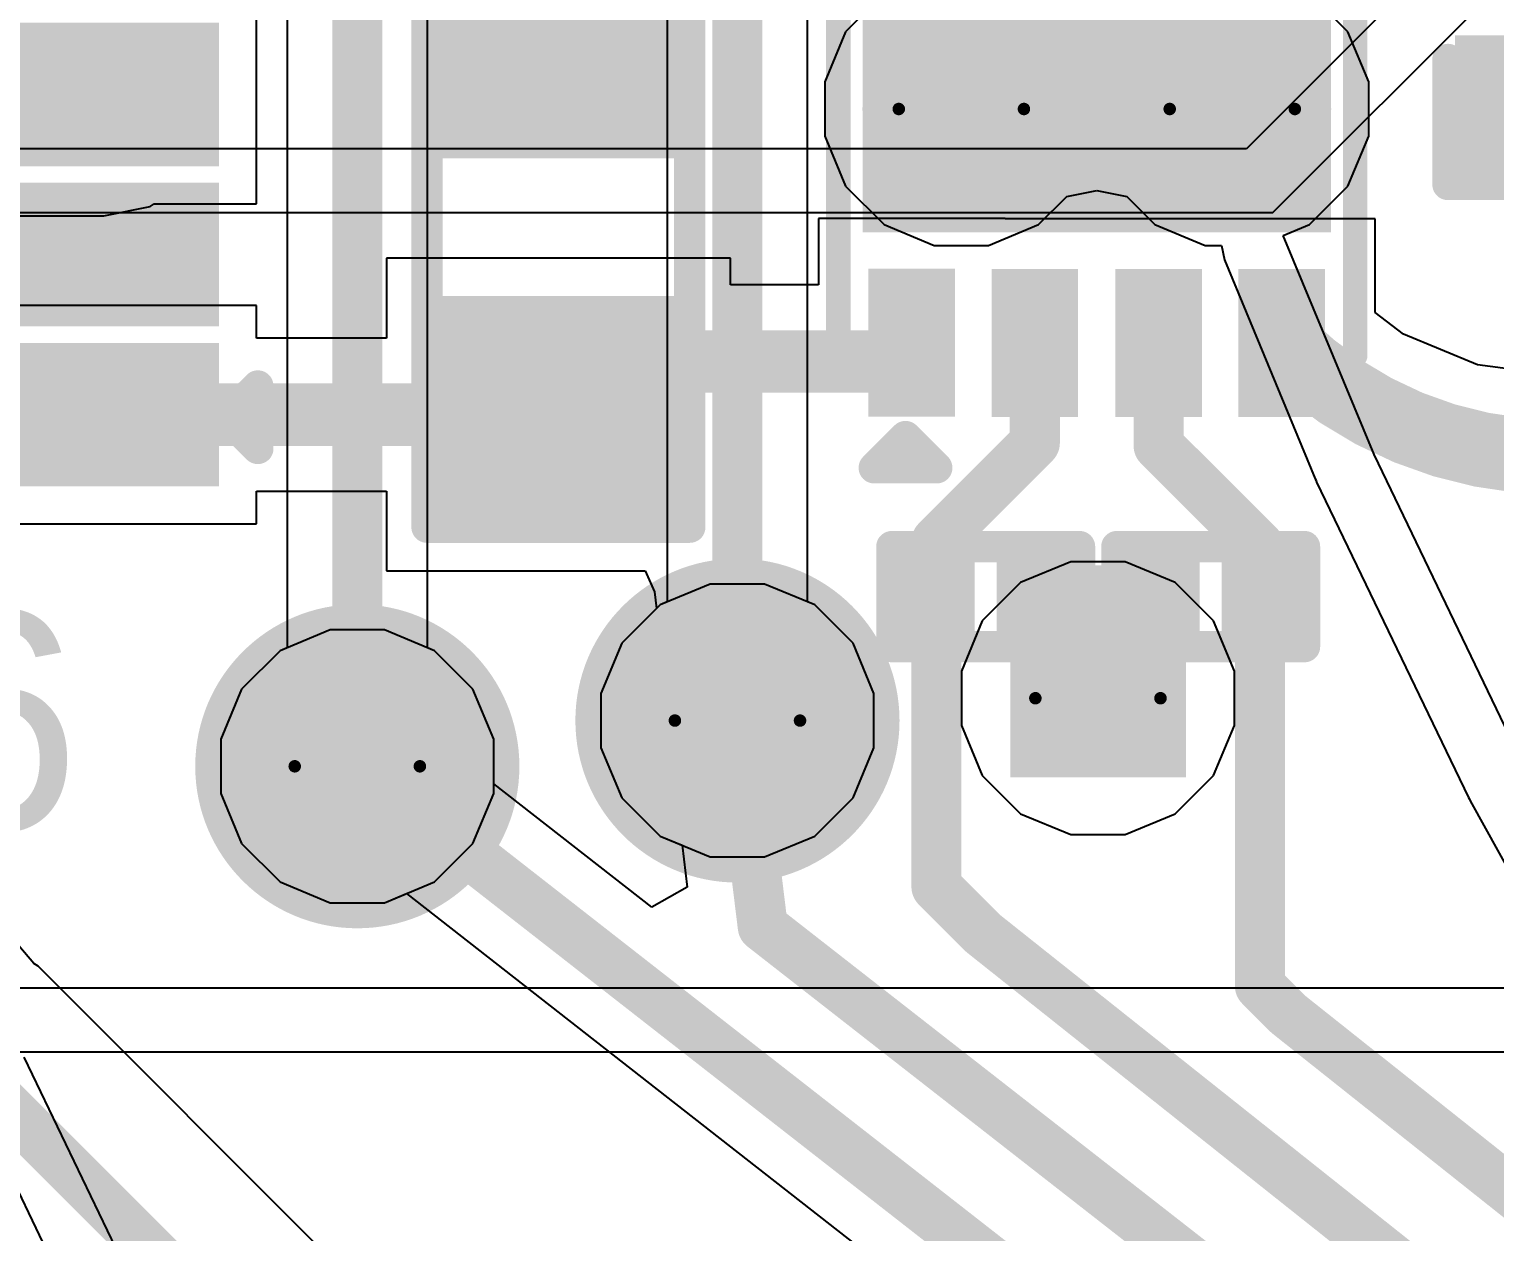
# Model space of a CAD drawing. Header units: inches. Extents: x -30 to 282, y -86 to 78.
# Drawn here: x -18.51 to -12.56, y -58.77 to -53.89 of the extents above; entities that cross this region are included whole.
import ezdxf

# ---------------------------------------------------------------- set-up
doc = ezdxf.new("R2010")
doc.units = ezdxf.units.IN
for name, color, linetype in [('Board Outline', 216, 'Continuous'), ('Bottom Layer', 5, 'Continuous'), ('Bottom Solder', 6, 'Continuous'), ('Drill Drawing', 1, 'Continuous'), ('GND 01', 76, 'Continuous'), ('GND 02', 16, 'Continuous'), ('Pad Holes', 156, 'Continuous'), ('PWR', 156, 'Continuous'), ('SIG 01', 90, 'Continuous'), ('Top Layer', 1, 'Continuous'), ('Top Overlay', 2, 'Continuous'), ('Top Paste', 8, 'Continuous'), ('Top Solder', 216, 'Continuous'), ('Via Holes', 16, 'Continuous')]:
    doc.layers.add(name, color=color, linetype=linetype)
doc.styles.add('Arial', font='', dxfattribs={"height": 0.2})
doc.styles.get('Arial').set_extended_font_data('Arial')

# ---------------------------------------------------------------- blocks, each defined once
blk = doc.blocks.new('SC_70_5_82')
at = {"layer": 'Top Layer'}
for points in [[(-1.3149961, 0.8400034000000001), (-0.58499502, 0.8400034000000001), (-0.58499502, 0.4600041599999999), (-1.3149961, 0.4600041599999999)], [(0.5850051799999999, 0.8400034000000001), (1.31500626, 0.8400034000000001), (1.31500626, 0.4600041599999999), (0.5850051799999999, 0.4600041599999999)], [(-1.31500626, 0.18999962), (-0.5850051799999999, 0.18999962), (-0.5850051799999999, -0.18999962), (-1.31500626, -0.18999962)], [(-1.3149961, -0.45999654), (-0.58499502, -0.45999654), (-0.58499502, -0.83999578), (-1.3149961, -0.83999578)], [(0.5850051799999999, -0.45999654), (1.31500626, -0.45999654), (1.31500626, -0.83999578), (0.5850051799999999, -0.83999578)]]:
    blk.add_hatch(color=1, dxfattribs=at).paths.add_polyline_path(points)
at = {"layer": 'Top Paste'}
for points in [[(-1.3149961, 0.8400034000000001), (-0.58499502, 0.8400034000000001), (-0.58499502, 0.4600041599999999), (-1.3149961, 0.4600041599999999)], [(0.5850051799999999, 0.8400034000000001), (1.31500626, 0.8400034000000001), (1.31500626, 0.4600041599999999), (0.5850051799999999, 0.4600041599999999)], [(-1.31500626, 0.18999962), (-0.5850051799999999, 0.18999962), (-0.5850051799999999, -0.18999962), (-1.31500626, -0.18999962)], [(-1.3149961, -0.45999654), (-0.58499502, -0.45999654), (-0.58499502, -0.83999578), (-1.3149961, -0.83999578)], [(0.5850051799999999, -0.45999654), (1.31500626, -0.45999654), (1.31500626, -0.83999578), (0.5850051799999999, -0.83999578)]]:
    blk.add_hatch(color=8, dxfattribs=at).paths.add_polyline_path(points)
at = {"layer": 'Top Solder'}
for points in [[(-1.4165961, 0.9416034), (-0.48339502, 0.9416034), (-0.48339502, 0.35840416), (-1.4165961, 0.35840416)], [(0.4834051799999999, 0.9416034), (1.41660626, 0.9416034), (1.41660626, 0.35840416), (0.4834051799999999, 0.35840416)], [(-1.41660626, 0.29159962), (-0.4834051799999999, 0.29159962), (-0.4834051799999999, -0.29159962), (-1.41660626, -0.29159962)], [(-1.4165961, -0.35839654), (-0.48339502, -0.35839654), (-0.48339502, -0.9415957799999999), (-1.4165961, -0.9415957799999999)], [(0.4834051799999999, -0.35839654), (1.41660626, -0.35839654), (1.41660626, -0.9415957799999999), (0.4834051799999999, -0.9415957799999999)]]:
    blk.add_hatch(color=216, dxfattribs=at).paths.add_polyline_path(points)
at = {"layer": 'Top Overlay', "const_width": 0.127}
for points in [[(0.4571999999999999, 1.0414), (-0.4571949199999999, 1.0414)], [(-1.44779746, 0.66040254), (-1.57479746, 0.78739746)], [(-1.57479746, 0.78739746), (-1.57479746, 0.53340762)], [(-1.44779746, 0.66040254), (-1.57479746, 0.53340762)], [(0.4571999999999999, -1.04139492), (-0.4571974599999999, -1.04139746)]]:
    blk.add_lwpolyline(points, dxfattribs=at)
at = {"layer": 'Top Overlay', "const_width": 0.0635}
for points in [[(-0.48894492, 1.0414, 1), (-0.4254449199999999, 1.0414, 1)], [(0.42545, 1.0414, 1), (0.4889499999999999, 1.0414, 1)], [(-1.60654746, 0.78739746, 1), (-1.54304746, 0.78739746, 1)], [(-1.60654746, 0.78739746, 1), (-1.54304746, 0.78739746, 1)], [(-1.47954746, 0.66040254, 1), (-1.41604746, 0.66040254, 1)], [(-1.47954746, 0.66040254, 1), (-1.41604746, 0.66040254, 1)], [(-1.60654746, 0.53340762, 1), (-1.54304746, 0.53340762, 1)], [(-1.60654746, 0.53340762, 1), (-1.54304746, 0.53340762, 1)], [(-0.48894746, -1.04139746, 1), (-0.42544746, -1.04139746, 1)], [(0.42545, -1.04139492, 1), (0.4889499999999999, -1.04139492, 1)]]:
    blk.add_lwpolyline(points, format="xyb", close=True, dxfattribs=at)
blk = doc.blocks.new('WSON_8_2_2__85')
at = {"layer": 'Bottom Solder'}
h = blk.add_hatch(color=6, dxfattribs=at)
edge = h.paths.add_edge_path()
edge.add_arc((-2.54e-06, 0.5499989), 0.1016, 0, 360)
h = blk.add_hatch(color=6, dxfattribs=at)
edge = h.paths.add_edge_path()
edge.add_arc((-2.54e-06, -0.5499989), 0.1016, 0, 360)
at = {"layer": 'Pad Holes'}
h = blk.add_hatch(color=7, dxfattribs=at)
edge = h.paths.add_edge_path()
edge.add_arc((-2.54e-06, 0.5499989), 0.1499997, 0, 360)
h = blk.add_hatch(color=7, dxfattribs=at)
edge = h.paths.add_edge_path()
edge.add_arc((-2.54e-06, -0.5499989), 0.1499997, 0, 360)
at = {"layer": 'PWR'}
h = blk.add_hatch(color=156, dxfattribs=at)
edge = h.paths.add_edge_path()
edge.add_arc((-2.54e-06, 0.5499989), 0.2999994, 0, 360)
h = blk.add_hatch(color=156, dxfattribs=at)
edge = h.paths.add_edge_path()
edge.add_arc((-2.54e-06, -0.5499989), 0.2999994, 0, 360)
at = {"layer": 'SIG 01'}
h = blk.add_hatch(color=90, dxfattribs=at)
edge = h.paths.add_edge_path()
edge.add_arc((-2.54e-06, 0.5499989), 0.2999994, 0, 360)
h = blk.add_hatch(color=90, dxfattribs=at)
edge = h.paths.add_edge_path()
edge.add_arc((-2.54e-06, -0.5499989), 0.2999994, 0, 360)
at = {"layer": 'Top Layer'}
for points in [[(0.4499990999999999, -0.8999982), (-0.4499991, -0.8999982), (-0.4499990999999999, 0.8999982), (0.4499991, 0.8999982)], [(-0.6993636, 0.87621364), (-0.6993636, 0.62620144), (-1.1993626, 0.62620144), (-1.1993626, 0.87621364)], [(0.70063614, 0.6254369), (0.70063614, 0.8754490999999999), (1.20063514, 0.8754490999999999), (1.20063514, 0.6254369)], [(-0.7006336, 0.37659056), (-0.7006336, 0.12657836), (-1.2006326, 0.12657836), (-1.2006326, 0.37659056)], [(0.70063106, 0.1258189), (0.70063106, 0.3758311), (1.20063006, 0.3758311), (1.20063006, 0.1258189)], [(-0.7003796, -0.1258189), (-0.7003796, -0.3758311), (-1.2003786, -0.3758311), (-1.2003786, -0.1258189)], [(0.70063614, -0.3737991), (0.70063614, -0.1237869), (1.20063514, -0.1237869), (1.20063514, -0.3737991)], [(-0.7006336, -0.62594744), (-0.7006336, -0.8759596399999999), (-1.2006326, -0.8759596399999999), (-1.2006326, -0.62594744)], [(0.70063106, -0.8762110999999999), (0.70063106, -0.6261988999999999), (1.20063006, -0.6261988999999999), (1.20063006, -0.8762110999999999)]]:
    blk.add_hatch(color=1, dxfattribs=at).paths.add_polyline_path(points)
h = blk.add_hatch(color=1, dxfattribs=at)
edge = h.paths.add_edge_path()
edge.add_arc((-2.54e-06, 0.5499989), 0.2999994, 0, 360)
h = blk.add_hatch(color=1, dxfattribs=at)
edge = h.paths.add_edge_path()
edge.add_arc((-2.54e-06, -0.5499989), 0.2999994, 0, 360)
at = {"layer": 'Top Paste'}
for points in [[(0.4499990999999999, -0.8999982), (-0.4499991, -0.8999982), (-0.4499990999999999, 0.8999982), (0.4499991, 0.8999982)], [(-0.6993636, 0.87621364), (-0.6993636, 0.62620144), (-1.1993626, 0.62620144), (-1.1993626, 0.87621364)], [(0.70063614, 0.6254369), (0.70063614, 0.8754490999999999), (1.20063514, 0.8754490999999999), (1.20063514, 0.6254369)], [(-0.7006336, 0.37659056), (-0.7006336, 0.12657836), (-1.2006326, 0.12657836), (-1.2006326, 0.37659056)], [(0.70063106, 0.1258189), (0.70063106, 0.3758311), (1.20063006, 0.3758311), (1.20063006, 0.1258189)], [(-0.7003796, -0.1258189), (-0.7003796, -0.3758311), (-1.2003786, -0.3758311), (-1.2003786, -0.1258189)], [(0.70063614, -0.3737991), (0.70063614, -0.1237869), (1.20063514, -0.1237869), (1.20063514, -0.3737991)], [(-0.7006336, -0.62594744), (-0.7006336, -0.8759596399999999), (-1.2006326, -0.8759596399999999), (-1.2006326, -0.62594744)], [(0.70063106, -0.8762110999999999), (0.70063106, -0.6261988999999999), (1.20063006, -0.6261988999999999), (1.20063006, -0.8762110999999999)]]:
    blk.add_hatch(color=8, dxfattribs=at).paths.add_polyline_path(points)
at = {"layer": 'Top Solder'}
for points in [[(-0.6485636, 0.9270136399999999), (-0.6485636, 0.5754014399999999), (-1.2501626, 0.5754014399999999), (-1.2501626, 0.9270136399999999)], [(0.5007990999999998, -0.9507981999999999), (-0.5007991, -0.9507981999999999), (-0.5007990999999998, 0.9507981999999999), (0.5007991, 0.9507981999999999)], [(0.6498361399999999, 0.5746369), (0.6498361399999999, 0.9262490999999999), (1.25143514, 0.9262490999999999), (1.25143514, 0.5746369)], [(-0.6498335999999999, 0.4273905599999999), (-0.6498335999999999, 0.07577836), (-1.2514326, 0.07577836), (-1.2514326, 0.4273905599999999)], [(0.6498310599999999, 0.0750189), (0.6498310599999999, 0.4266310999999999), (1.25143006, 0.4266310999999999), (1.25143006, 0.0750189)], [(-0.6495795999999999, -0.0750189), (-0.6495795999999999, -0.4266310999999999), (-1.2511786, -0.4266310999999999), (-1.2511786, -0.0750189)], [(0.6498361399999999, -0.4245991), (0.6498361399999999, -0.0729869), (1.25143514, -0.0729869), (1.25143514, -0.4245991)], [(-0.6498335999999999, -0.57514744), (-0.6498335999999999, -0.92675964), (-1.2514326, -0.92675964), (-1.2514326, -0.57514744)], [(0.6498310599999999, -0.9270111), (0.6498310599999999, -0.5753988999999999), (1.25143006, -0.5753988999999999), (1.25143006, -0.9270111)]]:
    blk.add_hatch(color=216, dxfattribs=at).paths.add_polyline_path(points)
h = blk.add_hatch(color=216, dxfattribs=at)
edge = h.paths.add_edge_path()
edge.add_arc((-2.54e-06, 0.5499989), 0.4015993999999999, 0, 360)
h = blk.add_hatch(color=216, dxfattribs=at)
edge = h.paths.add_edge_path()
edge.add_arc((-2.54e-06, -0.5499989), 0.4015993999999999, 0, 360)
at = {"layer": 'Top Overlay'}
for points, const_width in [([(-0.9996804999999999, 1.0491724), (1.00031296, 1.0491724)], 0.0999998), ([(-1.45736564, 0.9036126199999999), (-1.33036818, 0.7766024599999999)], 0.127), ([(-1.45736564, 0.9036126199999999), (-1.45736564, 0.64960754)], 0.127), ([(-1.33036818, 0.7766024599999999), (-1.45736564, 0.64960754)], 0.127), ([(0.9990429599999998, -1.04891586), (-1.0009505, -1.04892348)], 0.0999998)]:
    blk.add_lwpolyline(points, dxfattribs=dict(at, const_width=const_width))
for points, const_width in [([(-1.02467918, 1.0491724, 1), (-0.9746818199999999, 1.0491724, 1)], 0.0499999), ([(0.97531428, 1.0491724, 1), (1.02531164, 1.0491724, 1)], 0.0499999), ([(-1.48911564, 0.9036126199999999, 1), (-1.42561564, 0.9036126199999999, 1)], 0.0635), ([(-1.48911564, 0.9036126199999999, 1), (-1.42561564, 0.9036126199999999, 1)], 0.0635), ([(-1.36211818, 0.7766024599999999, 1), (-1.29861818, 0.7766024599999999, 1)], 0.0635), ([(-1.36211818, 0.7766024599999999, 1), (-1.29861818, 0.7766024599999999, 1)], 0.0635), ([(-1.48911564, 0.64960754, 1), (-1.42561564, 0.64960754, 1)], 0.0635), ([(-1.48911564, 0.64960754, 1), (-1.42561564, 0.64960754, 1)], 0.0635), ([(-1.02594918, -1.04892348, 1), (-0.9759518199999999, -1.04892348, 1)], 0.0499999), ([(0.9740442799999999, -1.04891586, 1), (1.02404164, -1.04891586, 1)], 0.0499999)]:
    blk.add_lwpolyline(points, format="xyb", close=True, dxfattribs=dict(at, const_width=const_width))
blk = doc.blocks.new('R___0603_103')
at = {"layer": 'Top Layer'}
for points in [[(-0.38098984, 0.4445), (-0.38098984, -0.4445), (-1.14298984, -0.4445), (-1.14298984, 0.4445)], [(1.14300254, 0.44450254), (1.14300254, -0.44449746), (0.38100254, -0.44449746), (0.38100254, 0.44450254)]]:
    blk.add_hatch(color=1, dxfattribs=at).paths.add_polyline_path(points)
at = {"layer": 'Top Paste'}
for points in [[(-0.38098984, 0.4445), (-0.38098984, -0.4445), (-1.14298984, -0.4445), (-1.14298984, 0.4445)], [(1.14300254, 0.44450254), (1.14300254, -0.44449746), (0.38100254, -0.44449746), (0.38100254, 0.44450254)]]:
    blk.add_hatch(color=8, dxfattribs=at).paths.add_polyline_path(points)
at = {"layer": 'Top Solder'}
for points in [[(-0.27938984, 0.5460999999999999), (-0.27938984, -0.5460999999999999), (-1.24458984, -0.5460999999999999), (-1.24458984, 0.5460999999999999)], [(1.24460254, 0.54610254), (1.24460254, -0.5460974599999999), (0.27940254, -0.5460974599999999), (0.27940254, 0.54610254)]]:
    blk.add_hatch(color=216, dxfattribs=at).paths.add_polyline_path(points)
at = {"layer": 'Top Overlay', "const_width": 0.127}
for points in [[(-1.21919492, -0.5333974599999999), (-1.21919492, 0.5333974599999999)], [(1.21920508, 0.53339492), (-1.21919492, 0.5333974599999999)], [(1.2192, -0.5334), (1.21920508, 0.53339492)], [(1.2192, -0.5334), (-1.21919492, -0.5333974599999999)]]:
    blk.add_lwpolyline(points, dxfattribs=at)
at = {"layer": 'Top Overlay', "const_width": 0.0635}
for points in [[(-1.25094492, 0.5333974599999999, 1), (-1.18744492, 0.5333974599999999, 1)], [(-1.25094492, 0.5333974599999999, 1), (-1.18744492, 0.5333974599999999, 1)], [(1.18745508, 0.53339492, 1), (1.25095508, 0.53339492, 1)], [(1.18745508, 0.53339492, 1), (1.25095508, 0.53339492, 1)], [(-1.25094492, -0.5333974599999999, 1), (-1.18744492, -0.5333974599999999, 1)], [(-1.25094492, -0.5333974599999999, 1), (-1.18744492, -0.5333974599999999, 1)], [(1.18745, -0.5334, 1), (1.25095, -0.5334, 1)], [(1.18745, -0.5334, 1), (1.25095, -0.5334, 1)]]:
    blk.add_lwpolyline(points, format="xyb", close=True, dxfattribs=at)
blk = doc.blocks.new('DSN0603_2_117')
at = {"layer": 'Top Layer'}
for points in [[(-0.29999432, 0.11999976), (-0.09999472, 0.11999976), (-0.09999472, -0.11999976), (-0.29999432, -0.11999976)], [(0.09999472, 0.11999976), (0.29999432, 0.11999976), (0.29999432, -0.11999976), (0.09999472, -0.11999976)]]:
    blk.add_hatch(color=1, dxfattribs=at).paths.add_polyline_path(points)
at = {"layer": 'Top Paste'}
for points in [[(-0.29999432, 0.11999976), (-0.09999472, 0.11999976), (-0.09999472, -0.11999976), (-0.29999432, -0.11999976)], [(0.09999472, 0.11999976), (0.29999432, 0.11999976), (0.29999432, -0.11999976), (0.09999472, -0.11999976)]]:
    blk.add_hatch(color=8, dxfattribs=at).paths.add_polyline_path(points)
at = {"layer": 'Top Solder'}
for points in [[(-0.35499548, 0.17500092), (-0.04499356, 0.17500092), (-0.04499356, -0.17500092), (-0.35499548, -0.17500092)], [(0.04499356, 0.17500092), (0.35499548, 0.17500092), (0.35499548, -0.17500092), (0.04499356, -0.17500092)]]:
    blk.add_hatch(color=216, dxfattribs=at).paths.add_polyline_path(points)
at = {"layer": 'Top Overlay', "const_width": 0.127}
for points in [[(0.38099746, 0.20320254), (-0.38100508, 0.2032)], [(-0.38100508, 0.2032), (-0.38100508, -0.2032)], [(0.38099746, 0.20320254), (0.38099492, -0.20320508)], [(0.38099492, -0.20320508), (-0.38100508, -0.2032)]]:
    blk.add_lwpolyline(points, dxfattribs=at)
at = {"layer": 'Top Overlay', "const_width": 0.0635}
for points in [[(-0.4127550799999999, 0.2032, 1), (-0.34925508, 0.2032, 1)], [(-0.4127550799999999, 0.2032, 1), (-0.34925508, 0.2032, 1)], [(0.34924746, 0.20320254, 1), (0.41274746, 0.20320254, 1)], [(0.34924746, 0.20320254, 1), (0.41274746, 0.20320254, 1)], [(-0.4127550799999999, -0.2032, 1), (-0.34925508, -0.2032, 1)], [(-0.4127550799999999, -0.2032, 1), (-0.34925508, -0.2032, 1)], [(0.34924492, -0.20320508, 1), (0.41274492, -0.20320508, 1)], [(0.34924492, -0.20320508, 1), (0.41274492, -0.20320508, 1)]]:
    blk.add_lwpolyline(points, format="xyb", close=True, dxfattribs=at)
blk = doc.blocks.new('DSN0603_2_118')
at = {"layer": 'Top Layer'}
for points in [[(-0.2999994, 0.1200023), (-0.0999998, 0.1200023), (-0.0999998, -0.11999722), (-0.2999994, -0.11999722)], [(0.09999472, 0.11999722), (0.29999432, 0.11999722), (0.29999432, -0.1200023), (0.09999472, -0.1200023)]]:
    blk.add_hatch(color=1, dxfattribs=at).paths.add_polyline_path(points)
at = {"layer": 'Top Paste'}
for points in [[(-0.2999994, 0.1200023), (-0.0999998, 0.1200023), (-0.0999998, -0.11999722), (-0.2999994, -0.11999722)], [(0.09999472, 0.11999722), (0.29999432, 0.11999722), (0.29999432, -0.1200023), (0.09999472, -0.1200023)]]:
    blk.add_hatch(color=8, dxfattribs=at).paths.add_polyline_path(points)
at = {"layer": 'Top Solder'}
for points in [[(-0.35500056, 0.17500346), (-0.04499864, 0.17500346), (-0.04499864, -0.17499838), (-0.35500056, -0.17499838)], [(0.04499356, 0.17499838), (0.35499548, 0.17499838), (0.35499548, -0.17500346), (0.04499356, -0.17500346)]]:
    blk.add_hatch(color=216, dxfattribs=at).paths.add_polyline_path(points)
at = {"layer": 'Top Overlay', "const_width": 0.127}
for points in [[(-0.3810076199999999, 0.2032), (0.38099492, 0.20320254)], [(-0.3810076199999999, 0.2032), (-0.38100254, -0.20320254)], [(0.38099492, 0.20320254), (0.38099746, -0.20320254)], [(-0.38100254, -0.20320254), (0.38099746, -0.20320254)]]:
    blk.add_lwpolyline(points, dxfattribs=at)
at = {"layer": 'Top Overlay', "const_width": 0.0635}
for points in [[(-0.4127576199999999, 0.2032, 1), (-0.34925762, 0.2032, 1)], [(-0.4127576199999999, 0.2032, 1), (-0.34925762, 0.2032, 1)], [(0.34924492, 0.20320254, 1), (0.41274492, 0.20320254, 1)], [(0.34924492, 0.20320254, 1), (0.41274492, 0.20320254, 1)], [(-0.41275254, -0.20320254, 1), (-0.3492525399999999, -0.20320254, 1)], [(-0.41275254, -0.20320254, 1), (-0.3492525399999999, -0.20320254, 1)], [(0.34924746, -0.20320254, 1), (0.41274746, -0.20320254, 1)], [(0.34924746, -0.20320254, 1), (0.41274746, -0.20320254, 1)]]:
    blk.add_lwpolyline(points, format="xyb", close=True, dxfattribs=at)
blk = doc.blocks.new('C___0402_146')
at = {"layer": 'Top Layer'}
for points in [[(-0.6984949200000002, -0.3174999999999998), (-0.6984949199999997, 0.3175000000000002), (-0.2412949199999997, 0.3174999999999998), (-0.2412949200000003, -0.3175000000000002)], [(0.2412949199999997, -0.3174999999999998), (0.2412949200000003, 0.3175000000000002), (0.6984949200000002, 0.3174999999999998), (0.6984949199999997, -0.3175000000000002)]]:
    blk.add_hatch(color=1, dxfattribs=at).paths.add_polyline_path(points)
at = {"layer": 'Top Paste'}
for points in [[(-0.6984949200000002, -0.3174999999999998), (-0.6984949199999997, 0.3175000000000002), (-0.2412949199999997, 0.3174999999999998), (-0.2412949200000003, -0.3175000000000002)], [(0.2412949199999997, -0.3174999999999998), (0.2412949200000003, 0.3175000000000002), (0.6984949200000002, 0.3174999999999998), (0.6984949199999997, -0.3175000000000002)]]:
    blk.add_hatch(color=8, dxfattribs=at).paths.add_polyline_path(points)
at = {"layer": 'Top Solder'}
for points in [[(-0.7584948000000002, -0.3774998799999997), (-0.7584947999999997, 0.3774998800000003), (-0.1812950399999996, 0.3774998799999997), (-0.1812950400000004, -0.3774998800000003)], [(0.1812950399999996, -0.3774998799999997), (0.1812950400000004, 0.3774998800000003), (0.7584948000000002, 0.3774998799999997), (0.7584947999999997, -0.3774998800000003)]]:
    blk.add_hatch(color=216, dxfattribs=at).paths.add_polyline_path(points)
at = {"layer": 'Top Overlay', "const_width": 0.127}
for points in [[(-0.78739746, 0.40640254), (-0.78739746, -0.40640254)], [(-0.78739746, 0.40640254), (-0.27940254, 0.40639746)], [(0.78739746, 0.40640508), (0.27939746, 0.40640254)], [(0.78739746, 0.40640508), (0.7874, -0.4064)], [(-0.27940508, -0.4063898399999999), (-0.78739746, -0.40640254)], [(0.2794, -0.40639492), (0.7874, -0.4064)]]:
    blk.add_lwpolyline(points, dxfattribs=at)
at = {"layer": 'Top Overlay', "const_width": 0.0635}
for points in [[(-0.8191474599999999, 0.40640254, 1), (-0.7556474599999999, 0.40640254, 1)], [(-0.8191474599999999, 0.40640254, 1), (-0.7556474599999999, 0.40640254, 1)], [(-0.31115254, 0.40639746, 1), (-0.24765254, 0.40639746, 1)], [(0.24764746, 0.40640254, 1), (0.31114746, 0.40640254, 1)], [(0.7556474599999999, 0.40640508, 1), (0.8191474599999999, 0.40640508, 1)], [(0.7556474599999999, 0.40640508, 1), (0.8191474599999999, 0.40640508, 1)], [(-0.8191474599999999, -0.40640254, 1), (-0.7556474599999999, -0.40640254, 1)], [(-0.8191474599999999, -0.40640254, 1), (-0.7556474599999999, -0.40640254, 1)], [(-0.31115508, -0.4063898399999999, 1), (-0.24765508, -0.4063898399999999, 1)], [(0.24765, -0.40639492, 1), (0.31115, -0.40639492, 1)], [(0.7556499999999999, -0.4064, 1), (0.8191499999999999, -0.4064, 1)], [(0.7556499999999999, -0.4064, 1), (0.8191499999999999, -0.4064, 1)]]:
    blk.add_lwpolyline(points, format="xyb", close=True, dxfattribs=at)

msp = doc.modelspace()

# ---------------------------------------------------------------- hatches: boundary and pattern name
at = {"layer": 'Bottom Layer'}
h = msp.add_hatch(color=5, dxfattribs=at)
edge = h.paths.add_edge_path()
edge.add_arc((-14.17036282, -56.60375268), 0.2999994, 0, 360)
h = msp.add_hatch(color=5, dxfattribs=at)
edge = h.paths.add_edge_path()
edge.add_arc((-15.63384224, -56.69448402), 0.2999994, 0, 360)
h = msp.add_hatch(color=5, dxfattribs=at)
edge = h.paths.add_edge_path()
edge.add_arc((-17.1771691, -56.88019866), 0.2999994, 0, 360)
at = {"layer": 'GND 01'}
h = msp.add_hatch(color=76, dxfattribs=at)
edge = h.paths.add_edge_path()
edge.add_arc((-15.63384224, -56.69448402), 0.6579997, 0, 360)
h = msp.add_hatch(color=76, dxfattribs=at)
edge = h.paths.add_edge_path()
edge.add_arc((-17.1771691, -56.88019866), 0.6579997, 0, 360)
at = {"layer": 'GND 02'}
h = msp.add_hatch(color=16, dxfattribs=at)
edge = h.paths.add_edge_path()
edge.add_arc((-15.63384224, -56.69448402), 0.6579997, 0, 360)
h = msp.add_hatch(color=16, dxfattribs=at)
edge = h.paths.add_edge_path()
edge.add_arc((-17.1771691, -56.88019866), 0.6579997, 0, 360)
at = {"layer": 'PWR'}
h = msp.add_hatch(color=156, dxfattribs=at)
edge = h.paths.add_edge_path()
edge.add_arc((-14.17036282, -56.60375268), 0.2999994, 0, 360)
h = msp.add_hatch(color=156, dxfattribs=at)
edge = h.paths.add_edge_path()
edge.add_arc((-15.63384224, -56.69448402), 0.2999994, 0, 360)
h = msp.add_hatch(color=156, dxfattribs=at)
edge = h.paths.add_edge_path()
edge.add_arc((-17.1771691, -56.88019866), 0.2999994, 0, 360)
at = {"layer": 'SIG 01'}
h = msp.add_hatch(color=90, dxfattribs=at)
edge = h.paths.add_edge_path()
edge.add_arc((-14.17036282, -56.60375268), 0.2999994, 0, 360)
h = msp.add_hatch(color=90, dxfattribs=at)
edge = h.paths.add_edge_path()
edge.add_arc((-15.63384224, -56.69448402), 0.2999994, 0, 360)
h = msp.add_hatch(color=90, dxfattribs=at)
edge = h.paths.add_edge_path()
edge.add_arc((-17.1771691, -56.88019866), 0.2999994, 0, 360)
at = {"layer": 'Top Layer'}
msp.add_hatch(color=1, dxfattribs=at).paths.add_polyline_path([(-14.5259806, -56.92556051999999), (-13.8125708, -56.92556051999999), (-13.8125708, -56.09229828), (-14.5259806, -56.09229828)])
h = msp.add_hatch(color=1, dxfattribs=at)
edge = h.paths.add_edge_path()
edge.add_arc((-14.17036282, -56.60375268), 0.2999994, 0, 360)
h = msp.add_hatch(color=1, dxfattribs=at)
edge = h.paths.add_edge_path()
edge.add_arc((-15.63384224, -56.69448402), 0.2999994, 0, 360)
h = msp.add_hatch(color=1, dxfattribs=at)
edge = h.paths.add_edge_path()
edge.add_arc((-17.1771691, -56.88019866), 0.2999994, 0, 360)
at = {"layer": 'Via Holes'}
h = msp.add_hatch(color=7, dxfattribs=at)
edge = h.paths.add_edge_path()
edge.add_arc((-14.17036282, -56.60375268), 0.1499997, 0, 360)
h = msp.add_hatch(color=7, dxfattribs=at)
edge = h.paths.add_edge_path()
edge.add_arc((-15.63384224, -56.69448402), 0.1499997, 0, 360)
h = msp.add_hatch(color=7, dxfattribs=at)
edge = h.paths.add_edge_path()
edge.add_arc((-17.1771691, -56.88019866), 0.1499997, 0, 360)

# ---------------------------------------------------------------- linework, layer by layer
at = {"layer": 'Board Outline', "const_width": 0.254}
msp.add_lwpolyline([(37.49466466, -16.44645174, -2.5025245443781), (-17.29285086, -16.44645174)], format="xyb", dxfattribs=at)
at = {"layer": 'Bottom Layer'}
for p, q in [((-12.60801644, -53.41266177999999), (-13.56780624, -54.3724465)), ((-13.46053442, -54.63142235999999), (-12.34904058, -53.51993359999999)), ((-13.56780624, -54.3724465), (-27.93187708, -54.3724592)), ((-27.93187708, -54.63143505999999), (-13.46053442, -54.63142235999999)), ((-14.28056072, -56.04975328), (-14.48417728, -56.13409398)), ((-14.06016492, -56.04975328), (-14.28056072, -56.04975328)), ((-13.85654836, -56.13409398), (-14.06016492, -56.04975328)), ((-15.74404014, -56.14048462), (-15.9476567, -56.22482532)), ((-15.52364434, -56.14048462), (-15.74404014, -56.14048462)), ((-15.32002778, -56.22482532), (-15.52364434, -56.14048462)), ((-14.48417728, -56.13409398), (-14.64002152, -56.28993822)), ((-13.70070412, -56.28993822), (-13.85654836, -56.13409398)), ((-15.9476567, -56.22482532), (-16.10350094, -56.38066955999999)), ((-15.16418354, -56.38066955999999), (-15.32002778, -56.22482532)), ((-17.287367, -56.32619926), (-17.49098356, -56.41053996)), ((-17.0669712, -56.32619926), (-17.287367, -56.32619926)), ((-16.86335464, -56.41053996), (-17.0669712, -56.32619926)), ((-14.64002152, -56.28993822), (-14.72436222, -56.49355477999999)), ((-13.61636342, -56.49355477999999), (-13.70070412, -56.28993822)), ((-16.10350094, -56.38066955999999), (-16.18784164, -56.58428611999999)), ((-15.07984284, -56.58428611999999), (-15.16418354, -56.38066955999999)), ((-17.49098356, -56.41053996), (-17.6468278, -56.56638419999999)), ((-16.7075104, -56.56638419999999), (-16.86335464, -56.41053996)), ((-14.72436222, -56.49355477999999), (-14.72436222, -56.71395058)), ((-13.61636342, -56.71395058), (-13.61636342, -56.49355477999999)), ((-17.6468278, -56.56638419999999), (-17.7311685, -56.77000075999999)), ((-16.6231697, -56.77000075999999), (-16.7075104, -56.56638419999999)), ((-16.18784164, -56.58428611999999), (-16.18784164, -56.80468191999999)), ((-15.07984284, -56.80468191999999), (-15.07984284, -56.58428611999999)), ((-14.72436222, -56.71395058), (-14.64002152, -56.91756714)), ((-13.70070412, -56.91756714), (-13.61636342, -56.71395058)), ((-17.7311685, -56.77000075999999), (-17.7311685, -56.99039655999999)), ((-16.6231697, -56.99039655999999), (-16.6231697, -56.77000075999999)), ((-16.18784164, -56.80468191999999), (-16.10350094, -57.00829848)), ((-15.16418354, -57.00829848), (-15.07984284, -56.80468191999999)), ((-14.64002152, -56.91756714), (-14.48417728, -57.07341138)), ((-13.85654836, -57.07341138), (-13.70070412, -56.91756714)), ((-17.7311685, -56.99039655999999), (-17.6468278, -57.19401312)), ((-16.7075104, -57.19401312), (-16.6231697, -56.99039655999999)), ((-16.10350094, -57.00829848), (-15.9476567, -57.16414271999999)), ((-15.32002778, -57.16414271999999), (-15.16418354, -57.00829848)), ((-14.48417728, -57.07341138), (-14.28056072, -57.15775208)), ((-14.06016492, -57.15775208), (-13.85654836, -57.07341138)), ((-15.9476567, -57.16414271999999), (-15.74404014, -57.24848342)), ((-15.52364434, -57.24848342), (-15.32002778, -57.16414271999999)), ((-14.28056072, -57.15775208), (-14.06016492, -57.15775208)), ((-17.6468278, -57.19401312), (-17.49098356, -57.34985735999999)), ((-16.86335464, -57.34985735999999), (-16.7075104, -57.19401312)), ((-15.74404014, -57.24848342), (-15.52364434, -57.24848342)), ((-17.49098356, -57.34985735999999), (-17.287367, -57.43419806)), ((-17.0669712, -57.43419806), (-16.86335464, -57.34985735999999)), ((-17.287367, -57.43419806), (-17.0669712, -57.43419806)), ((-9.80293188, -57.78102235999999), (-22.71900968, -57.78102489999999)), ((-22.32979532, -58.04000076), (-9.80293188, -58.03999822))]:
    msp.add_line(p, q, dxfattribs=at)
at = {"layer": 'Drill Drawing'}
for points, const_width in [([(-14.47090578, -54.21045546, 1), (-14.97890578, -54.21045546, 1)], 0.0508), ([(-13.37090798, -54.21045546, 1), (-13.87890798, -54.21045546, 1)], 0.0508), ([(-14.99160578, -54.21045546, 1), (-14.96620578, -54.21045546, 1)], 0.0254), ([(-14.48360578, -54.21045546, 1), (-14.45820578, -54.21045546, 1)], 0.0254), ([(-13.89160798, -54.21045546, 1), (-13.86620798, -54.21045546, 1)], 0.0254), ([(-13.38360798, -54.21045546, 1), (-13.35820798, -54.21045546, 1)], 0.0254), ([(-13.91636282, -56.60375268, 1), (-14.42436282, -56.60375268, 1)], 0.0508), ([(-15.37984224, -56.69448402, 1), (-15.88784224, -56.69448402, 1)], 0.0508), ([(-16.9231691, -56.88019866, 1), (-17.4311691, -56.88019866, 1)], 0.0508), ([(-14.43706282, -56.60375268, 1), (-14.41166282, -56.60375268, 1)], 0.0254), ([(-13.92906282, -56.60375268, 1), (-13.90366282, -56.60375268, 1)], 0.0254), ([(-15.90054224, -56.69448402, 1), (-15.87514224, -56.69448402, 1)], 0.0254), ([(-15.39254224, -56.69448402, 1), (-15.36714224, -56.69448402, 1)], 0.0254), ([(-17.4438691, -56.88019866, 1), (-17.4184691, -56.88019866, 1)], 0.0254), ([(-16.9358691, -56.88019866, 1), (-16.9104691, -56.88019866, 1)], 0.0254)]:
    msp.add_lwpolyline(points, format="xyb", close=True, dxfattribs=dict(at, const_width=const_width))
at = {"layer": 'PWR'}
for p, q in [((-15.03872024, -53.74079676), (-15.19456448, -53.896641)), ((-13.15524928, -53.896641), (-13.31109352, -53.74079676)), ((-15.19456448, -53.896641), (-15.27890518, -54.10025755999999)), ((-13.07090858, -54.10025755999999), (-13.15524928, -53.896641)), ((-15.27890518, -54.10025755999999), (-15.27890518, -54.32065335999999)), ((-13.07090858, -54.32065335999999), (-13.07090858, -54.10025755999999)), ((-15.27890518, -54.32065335999999), (-15.19456448, -54.52426992)), ((-13.15524928, -54.52426992), (-13.07090858, -54.32065335999999)), ((-15.19456448, -54.52426992), (-15.03872024, -54.68011416)), ((-14.297152, -54.56617484), (-14.17490688, -54.54088914)), ((-14.17490688, -54.54088914), (-14.05266176, -54.56617484)), ((-13.31109352, -54.68011416), (-13.15524928, -54.52426992)), ((-14.41109132, -54.68011416), (-14.297152, -54.56617484)), ((-14.05266176, -54.56617484), (-13.93872244, -54.68011416)), ((-15.03872024, -54.68011416), (-14.83510368, -54.76445486)), ((-14.61470788, -54.76445486), (-14.41109132, -54.68011416)), ((-13.93872244, -54.68011416), (-13.73510588, -54.76445486)), ((-13.41791576, -54.72436096), (-13.31109352, -54.68011416)), ((-13.04944304, -55.61393245999999), (-13.41791576, -54.72436096)), ((-14.83510368, -54.76445486), (-14.61470788, -54.76445486)), ((-13.73510588, -54.76445486), (-13.66891602, -54.76445486)), ((-13.66891602, -54.76445486), (-13.65717868, -54.82346668)), ((-13.65717868, -54.82346668), (-13.28870596, -55.71303817999999)), ((-12.43256848, -56.89488494), (-13.04944304, -55.61393245999999)), ((-13.28870596, -55.71303817999999), (-13.28461402, -55.71916212)), ((-13.28461402, -55.71916212), (-13.28277252, -55.72629951999999)), ((-13.28277252, -55.72629951999999), (-12.66589796, -57.00724946)), ((-14.28056072, -56.04975328), (-14.48417728, -56.13409398)), ((-14.06016492, -56.04975328), (-14.28056072, -56.04975328)), ((-13.85654836, -56.13409398), (-14.06016492, -56.04975328)), ((-15.74404014, -56.14048462), (-15.9476567, -56.22482532)), ((-15.52364434, -56.14048462), (-15.74404014, -56.14048462)), ((-15.32002778, -56.22482532), (-15.52364434, -56.14048462)), ((-14.48417728, -56.13409398), (-14.64002152, -56.28993822)), ((-13.70070412, -56.28993822), (-13.85654836, -56.13409398)), ((-15.9476567, -56.22482532), (-16.10350094, -56.38066955999999)), ((-15.16418354, -56.38066955999999), (-15.32002778, -56.22482532)), ((-17.287367, -56.32619926), (-17.49098356, -56.41053996)), ((-17.0669712, -56.32619926), (-17.287367, -56.32619926)), ((-16.86335464, -56.41053996), (-17.0669712, -56.32619926)), ((-14.64002152, -56.28993822), (-14.72436222, -56.49355477999999)), ((-13.61636342, -56.49355477999999), (-13.70070412, -56.28993822)), ((-16.10350094, -56.38066955999999), (-16.18784164, -56.58428611999999)), ((-15.07984284, -56.58428611999999), (-15.16418354, -56.38066955999999)), ((-17.49098356, -56.41053996), (-17.6468278, -56.56638419999999)), ((-16.7075104, -56.56638419999999), (-16.86335464, -56.41053996)), ((-14.72436222, -56.49355477999999), (-14.72436222, -56.71395058)), ((-13.61636342, -56.71395058), (-13.61636342, -56.49355477999999)), ((-17.6468278, -56.56638419999999), (-17.7311685, -56.77000075999999)), ((-16.6231697, -56.77000075999999), (-16.7075104, -56.56638419999999)), ((-16.18784164, -56.58428611999999), (-16.18784164, -56.80468191999999)), ((-15.07984284, -56.80468191999999), (-15.07984284, -56.58428611999999)), ((-14.72436222, -56.71395058), (-14.64002152, -56.91756714)), ((-13.70070412, -56.91756714), (-13.61636342, -56.71395058)), ((-17.7311685, -56.77000075999999), (-17.7311685, -56.99039655999999)), ((-16.6231697, -56.99039655999999), (-16.6231697, -56.77000075999999)), ((-16.18784164, -56.80468191999999), (-16.10350094, -57.00829848)), ((-15.16418354, -57.00829848), (-15.07984284, -56.80468191999999)), ((-14.64002152, -56.91756714), (-14.48417728, -57.07341138)), ((-13.85654836, -57.07341138), (-13.70070412, -56.91756714)), ((-17.7311685, -56.99039655999999), (-17.6468278, -57.19401312)), ((-16.7075104, -57.19401312), (-16.6231697, -56.99039655999999)), ((-16.10350094, -57.00829848), (-15.9476567, -57.16414271999999)), ((-15.32002778, -57.16414271999999), (-15.16418354, -57.00829848)), ((-12.66589796, -57.00724946), (-12.6614682, -57.01313718)), ((-12.6614682, -57.01313718), (-12.65923046, -57.0201552)), ((-12.65923046, -57.0201552), (-11.9715026, -58.26450628)), ((-14.48417728, -57.07341138), (-14.28056072, -57.15775208)), ((-14.06016492, -57.15775208), (-13.85654836, -57.07341138)), ((-15.9476567, -57.16414271999999), (-15.74404014, -57.24848342)), ((-15.52364434, -57.24848342), (-15.32002778, -57.16414271999999)), ((-14.28056072, -57.15775208), (-14.06016492, -57.15775208)), ((-17.6468278, -57.19401312), (-17.49098356, -57.34985735999999)), ((-16.86335464, -57.34985735999999), (-16.7075104, -57.19401312)), ((-15.74404014, -57.24848342), (-15.52364434, -57.24848342)), ((-17.49098356, -57.34985735999999), (-17.287367, -57.43419806)), ((-17.0669712, -57.43419806), (-16.86335464, -57.34985735999999)), ((-17.287367, -57.43419806), (-17.0669712, -57.43419806)), ((-17.76677168, -59.64678444), (-18.53016614, -58.06158314)), ((-18.76349562, -58.17395019999999), (-18.00010116, -59.75914896))]:
    msp.add_line(p, q, dxfattribs=at)
at = {"layer": 'SIG 01'}
for p, q in [((-17.4620428, -48.88299087999999), (-17.4620428, -56.39855115999999)), ((-15.34896854, -56.21283652), (-15.34896854, -49.21924116)), ((-16.8922954, -56.39855115999999), (-16.8922954, -52.82708002)), ((-15.91871594, -52.90984084), (-15.91871594, -56.21283652)), ((-15.91871594, -56.21283652), (-15.9476567, -56.22482532)), ((-15.32002778, -56.22482532), (-15.34896854, -56.21283652)), ((-15.9476567, -56.22482532), (-16.10350094, -56.38066955999999)), ((-15.16418354, -56.38066955999999), (-15.32002778, -56.22482532)), ((-17.4620428, -56.39855115999999), (-17.49098356, -56.41053996)), ((-16.86335464, -56.41053996), (-16.8922954, -56.39855115999999)), ((-16.10350094, -56.38066955999999), (-16.18784164, -56.58428611999999)), ((-15.07984284, -56.58428611999999), (-15.16418354, -56.38066955999999)), ((-17.49098356, -56.41053996), (-17.6468278, -56.56638419999999)), ((-16.7075104, -56.56638419999999), (-16.86335464, -56.41053996)), ((-17.6468278, -56.56638419999999), (-17.7311685, -56.77000075999999)), ((-16.6231697, -56.77000075999999), (-16.7075104, -56.56638419999999)), ((-16.18784164, -56.58428611999999), (-16.18784164, -56.80468191999999)), ((-15.07984284, -56.80468191999999), (-15.07984284, -56.58428611999999)), ((-17.7311685, -56.77000075999999), (-17.7311685, -56.99039655999999)), ((-16.6231697, -56.99039655999999), (-16.6231697, -56.77000075999999)), ((-16.18784164, -56.80468191999999), (-16.10350094, -57.00829848)), ((-15.16418354, -57.00829848), (-15.07984284, -56.80468191999999)), ((-17.7311685, -56.99039655999999), (-17.6468278, -57.19401312)), ((-16.7075104, -57.19401312), (-16.6231697, -56.99039655999999)), ((-16.10350094, -57.00829848), (-15.9476567, -57.16414271999999)), ((-15.32002778, -57.16414271999999), (-15.16418354, -57.00829848)), ((-15.9476567, -57.16414271999999), (-15.74404014, -57.24848342)), ((-15.52364434, -57.24848342), (-15.32002778, -57.16414271999999)), ((-17.6468278, -57.19401312), (-17.49098356, -57.34985735999999)), ((-16.86335464, -57.34985735999999), (-16.7075104, -57.19401312)), ((-15.74404014, -57.24848342), (-15.52364434, -57.24848342)), ((-17.49098356, -57.34985735999999), (-17.287367, -57.43419806)), ((-17.0669712, -57.43419806), (-16.86335464, -57.34985735999999)), ((-18.49058024, -57.68070505999999), (-18.77193858, -57.35127468)), ((-17.287367, -57.43419806), (-17.0669712, -57.43419806)), ((-18.47327522, -57.69226714), (-18.49058024, -57.68070505999999)), ((-15.28897628, -60.87656608), (-18.47327522, -57.69226714))]:
    msp.add_line(p, q, dxfattribs=at)
at = {"layer": 'SIG 01', "const_width": 0.2032}
msp.add_lwpolyline([(-17.3720125, -72.71990028, -0.2531606442147388), (-27.92154436, -37.30294038)], format="xyb", dxfattribs=at)
for points in [[(-17.1771691, -56.88019866), (-17.1771691, -48.88299087999999)], [(-15.63384224, -56.69448402), (-15.63384224, -49.0895513)], [(-18.8212095, -58.04020142), (-15.63778178, -61.22362914)]]:
    msp.add_lwpolyline(points, dxfattribs=at)
at = {"layer": 'SIG 01', "const_width": 0.1016}
for points in [[(-15.68464224, -56.69448402, 1), (-15.58304224, -56.69448402, 1)], [(-17.2279691, -56.88019866, 1), (-17.1263691, -56.88019866, 1)]]:
    msp.add_lwpolyline(points, format="xyb", close=True, dxfattribs=at)
at = {"layer": 'Top Layer'}
for p, q in [((-17.58681522, -54.59592077999999), (-17.58681522, -53.70792153999999)), ((-18.20581576, -54.64397504), (-18.0175154, -54.60652019999999)), ((-18.0175154, -54.60652019999999), (-18.0016531, -54.59592077999999)), ((-18.0016531, -54.59592077999999), (-17.58681522, -54.59592077999999)), ((-19.66482986, -54.64397504), (-18.20581576, -54.64397504)), ((-14.54710832, -54.65581652), (-15.30512052, -54.65581652)), ((-15.30512052, -54.65581652), (-15.30512052, -54.92504636)), ((-14.54710832, -54.65708652), (-14.54710832, -54.65581652)), ((-14.30308798, -54.65708652), (-14.54710832, -54.65708652)), ((-13.54507578, -54.65683251999999), (-14.30308798, -54.65683251999999)), ((-14.30308798, -54.65683251999999), (-14.30308798, -54.65708652)), ((-13.54507578, -54.65708652), (-13.54507578, -54.65683251999999)), ((-13.04494724, -54.65708652), (-13.54507578, -54.65708652)), ((-13.04494724, -55.03675048), (-13.04494724, -54.65708652)), ((-15.66225722, -54.81692109999999), (-17.05925722, -54.81692109999999)), ((-17.05925722, -54.81692109999999), (-17.05925722, -55.14114956)), ((-15.66225722, -54.92504636), (-15.66225722, -54.81692109999999)), ((-15.30512052, -54.92504636), (-15.66225722, -54.92504636)), ((-17.58681522, -55.00792147999999), (-18.8248163, -55.00792147999999)), ((-17.58681522, -55.14114956), (-17.58681522, -55.00792147999999)), ((-12.93020528, -55.12479703999999), (-13.04494724, -55.03675048)), ((-17.05925722, -55.14114956), (-17.58681522, -55.14114956)), ((-12.62877586, -55.24965328), (-12.93020528, -55.12479703999999)), ((-12.31880442, -55.29046091999999), (-12.62877586, -55.24965328)), ((-17.58681522, -55.89592072), (-17.58681522, -55.76269264)), ((-17.58681522, -55.76269264), (-17.05925722, -55.76269264)), ((-17.05925722, -55.76269264), (-17.05925722, -56.08692109999999)), ((-18.8248163, -55.89592072), (-17.58681522, -55.89592072)), ((-17.05925722, -56.08692109999999), (-16.00887324, -56.08692109999999)), ((-16.00887324, -56.08692109999999), (-15.9712533, -56.17167074)), ((-15.9712533, -56.17167074), (-15.96215248, -56.2393211)), ((-15.96215248, -56.2393211), (-16.10350094, -56.38066955999999)), ((-17.287367, -56.32619926), (-17.49098356, -56.41053996)), ((-17.0669712, -56.32619926), (-17.287367, -56.32619926)), ((-16.86335464, -56.41053996), (-17.0669712, -56.32619926)), ((-16.10350094, -56.38066955999999), (-16.18784164, -56.58428611999999)), ((-17.49098356, -56.41053996), (-17.6468278, -56.56638419999999)), ((-16.7075104, -56.56638419999999), (-16.86335464, -56.41053996)), ((-17.6468278, -56.56638419999999), (-17.7311685, -56.77000075999999)), ((-16.6231697, -56.77000075999999), (-16.7075104, -56.56638419999999)), ((-16.18784164, -56.58428611999999), (-16.18784164, -56.80468191999999)), ((-17.7311685, -56.77000075999999), (-17.7311685, -56.99039655999999)), ((-16.6231697, -56.95152185999999), (-16.6231697, -56.77000075999999)), ((-16.18784164, -56.80468191999999), (-16.10350094, -57.00829848)), ((-17.7311685, -56.99039655999999), (-17.6468278, -57.19401312)), ((-15.98126598, -57.45303723999999), (-16.6231697, -56.95152185999999)), ((-16.10350094, -57.00829848), (-15.9476567, -57.16414271999999)), ((-15.9476567, -57.16414271999999), (-15.85866526, -57.2010032)), ((-17.6468278, -57.19401312), (-17.49098356, -57.34985735999999)), ((-15.85866526, -57.2010032), (-15.83769248, -57.37180804)), ((-17.49098356, -57.34985735999999), (-17.287367, -57.43419806)), ((-17.0669712, -57.43419806), (-16.97797722, -57.39733503999999)), ((-16.97797722, -57.39733503999999), (-13.24267862, -60.31569597999999)), ((-15.83769248, -57.37180804), (-15.98126598, -57.45303723999999)), ((-17.287367, -57.43419806), (-17.0669712, -57.43419806))]:
    msp.add_line(p, q, dxfattribs=at)
for points, const_width in [([(-20.10581704, -54.15192115999999), (-18.20581576, -54.15192115999999)], 0.2032), ([(-14.92611442, -55.233824), (-14.92611442, -55.15981601999999)], 0.254), ([(-14.42649388, -55.56644207999999), (-14.42649134, -55.16108601999999)], 0.2032), ([(-13.92407426, -55.16083202), (-13.92407172, -55.57783652)], 0.2032), ([(-16.23375722, -55.45192109999999), (-16.01765402, -55.23581789999999)], 0.254), ([(-16.01765402, -55.23581789999999), (-14.92810832, -55.23581789999999)], 0.254), ([(-14.92810832, -55.23581789999999), (-14.92611442, -55.233824)], 0.254), ([(-18.20581576, -55.45192109999999), (-16.36075722, -55.45192109999999)], 0.254), ([(-14.82597238, -55.96592565999999), (-14.42649388, -55.56644207999999)], 0.2032), ([(-13.92407172, -55.57783652), (-13.51257394, -55.9893343)], 0.2032), ([(-14.82597238, -56.19101284), (-14.82597238, -55.96592565999999)], 0.2032), ([(-13.51257394, -56.19102046), (-13.51257394, -55.9893343)], 0.2032), ([(-14.82597238, -56.19101284), (-14.82596984, -56.19101538)], 0.2032), ([(-14.82596984, -57.36975318), (-14.82596984, -56.19101538)], 0.2032), ([(-14.3890873, -56.19101538), (-13.94599954, -56.19101538)], 0.254), ([(-13.51257648, -56.19102299999999), (-13.51257394, -56.19102046)], 0.2032), ([(-13.51257648, -57.77227968), (-13.51257648, -56.19102299999999)], 0.2032), ([(-15.63384224, -56.69448402), (-15.5310332, -57.53183058)], 0.2032), ([(-17.1771691, -56.88019866), (-12.78707882, -60.31014099999999)], 0.2032), ([(-14.82596984, -57.36975318), (-14.63783458, -57.55788844)], 0.2032), ([(-15.5310332, -57.53183058), (-12.47926892, -59.91614636)], 0.2032), ([(-14.63783458, -57.55788844), (-12.8426083, -58.98586374)], 0.2032), ([(-13.51257648, -57.77227968), (-13.3981317, -57.886727)], 0.2032), ([(-13.3981317, -57.886727), (-11.85358818, -59.11533008)], 0.2032)]:
    msp.add_lwpolyline(points, dxfattribs=dict(at, const_width=const_width))
for points, const_width in [([(-18.25661576, -54.15192115999999, 1), (-18.15501576, -54.15192115999999, 1)], 0.1016), ([(-13.50015334, -55.16108601999999, 1), (-13.34775334, -55.16108601999999, 1)], 0.1524), ([(-14.98961442, -55.15981601999999, 1), (-14.86261442, -55.15981601999999, 1)], 0.127), ([(-14.47729134, -55.16108601999999, 1), (-14.37569134, -55.16108601999999, 1)], 0.1016), ([(-13.97487426, -55.16083202, 1), (-13.87327426, -55.16083202, 1)], 0.1016), ([(-16.08115402, -55.23581789999999, 1), (-15.95415402, -55.23581789999999, 1)], 0.127), ([(-16.08115402, -55.23581789999999, 1), (-15.95415402, -55.23581789999999, 1)], 0.127), ([(-14.99160832, -55.23581789999999, 1), (-14.86460832, -55.23581789999999, 1)], 0.127), ([(-14.99160832, -55.23581789999999, 1), (-14.86460832, -55.23581789999999, 1)], 0.127), ([(-14.98961442, -55.233824, 1), (-14.86261442, -55.233824, 1)], 0.127), ([(-14.98961442, -55.233824, 1), (-14.86261442, -55.233824, 1)], 0.127), ([(-18.26931576, -55.45192109999999, 1), (-18.14231576, -55.45192109999999, 1)], 0.127), ([(-16.42425722, -55.45192109999999, 1), (-16.29725722, -55.45192109999999, 1)], 0.127), ([(-16.29725722, -55.45192109999999, 1), (-16.17025722, -55.45192109999999, 1)], 0.127), ([(-14.47729388, -55.56644207999999, 1), (-14.37569388, -55.56644207999999, 1)], 0.1016), ([(-14.47729388, -55.56644207999999, 1), (-14.37569388, -55.56644207999999, 1)], 0.1016), ([(-13.97487172, -55.57783652, 1), (-13.87327172, -55.57783652, 1)], 0.1016), ([(-13.97487172, -55.57783652, 1), (-13.87327172, -55.57783652, 1)], 0.1016), ([(-14.87677238, -55.96592565999999, 1), (-14.77517238, -55.96592565999999, 1)], 0.1016), ([(-14.87677238, -55.96592565999999, 1), (-14.77517238, -55.96592565999999, 1)], 0.1016), ([(-13.56337394, -55.9893343, 1), (-13.46177394, -55.9893343, 1)], 0.1016), ([(-13.56337394, -55.9893343, 1), (-13.46177394, -55.9893343, 1)], 0.1016), ([(-14.87677238, -56.19101284, 1), (-14.77517238, -56.19101284, 1)], 0.1016), ([(-14.87677238, -56.19101284, 1), (-14.77517238, -56.19101284, 1)], 0.1016), ([(-14.87676984, -56.19101538, 1), (-14.77516984, -56.19101538, 1)], 0.1016), ([(-14.87676984, -56.19101538, 1), (-14.77516984, -56.19101538, 1)], 0.1016), ([(-14.4525873, -56.19101538, 1), (-14.3255873, -56.19101538, 1)], 0.127), ([(-14.00949954, -56.19101538, 1), (-13.88249954, -56.19101538, 1)], 0.127), ([(-13.56337648, -56.19102299999999, 1), (-13.46177648, -56.19102299999999, 1)], 0.1016), ([(-13.56337648, -56.19102299999999, 1), (-13.46177648, -56.19102299999999, 1)], 0.1016), ([(-13.56337394, -56.19102046, 1), (-13.46177394, -56.19102046, 1)], 0.1016), ([(-13.56337394, -56.19102046, 1), (-13.46177394, -56.19102046, 1)], 0.1016), ([(-15.68464224, -56.69448402, 1), (-15.58304224, -56.69448402, 1)], 0.1016), ([(-17.2279691, -56.88019866, 1), (-17.1263691, -56.88019866, 1)], 0.1016), ([(-14.87676984, -57.36975318, 1), (-14.77516984, -57.36975318, 1)], 0.1016), ([(-14.87676984, -57.36975318, 1), (-14.77516984, -57.36975318, 1)], 0.1016), ([(-15.5818332, -57.53183058, 1), (-15.4802332, -57.53183058, 1)], 0.1016), ([(-15.5818332, -57.53183058, 1), (-15.4802332, -57.53183058, 1)], 0.1016), ([(-14.68863458, -57.55788844, 1), (-14.58703458, -57.55788844, 1)], 0.1016), ([(-14.68863458, -57.55788844, 1), (-14.58703458, -57.55788844, 1)], 0.1016), ([(-13.56337648, -57.77227968, 1), (-13.46177648, -57.77227968, 1)], 0.1016), ([(-13.56337648, -57.77227968, 1), (-13.46177648, -57.77227968, 1)], 0.1016), ([(-13.4489317, -57.886727, 1), (-13.3473317, -57.886727, 1)], 0.1016), ([(-13.4489317, -57.886727, 1), (-13.3473317, -57.886727, 1)], 0.1016)]:
    msp.add_lwpolyline(points, format="xyb", close=True, dxfattribs=dict(at, const_width=const_width))
at = {"layer": 'Top Layer', "const_width": 0.3048}
msp.add_lwpolyline([(-12.30530432, -55.62444552, -0.198912367379658), (-13.42395334, -55.16108601999999)], format="xyb", dxfattribs=at)

# ---------------------------------------------------------------- block references
for name, p, rotation in [('C___0402_146', (-12.3429268, -53.72971474), 90), ('WSON_8_2_2__85', (-14.17490688, -54.21045292), 90), ('R___0603_103', (-16.36075976, -54.68991855999999), 270), ('SC_70_5_82', (-19.15581132, -54.80191731999999), 180), ('DSN0603_2_117', (-14.62597532, -56.19101538), 180)]:
    msp.add_blockref(name, p, dxfattribs=dict(rotation=rotation))
msp.add_blockref('DSN0603_2_118', (-13.712571, -56.19102046))

# ---------------------------------------------------------------- texts
at = {"layer": 'Top Overlay', "style": 'Arial'}
msp.add_text('U6', height=0.889, dxfattribs=at).set_placement((-19.88832192, -57.13883924))

doc.saveas('drawing.dxf')
